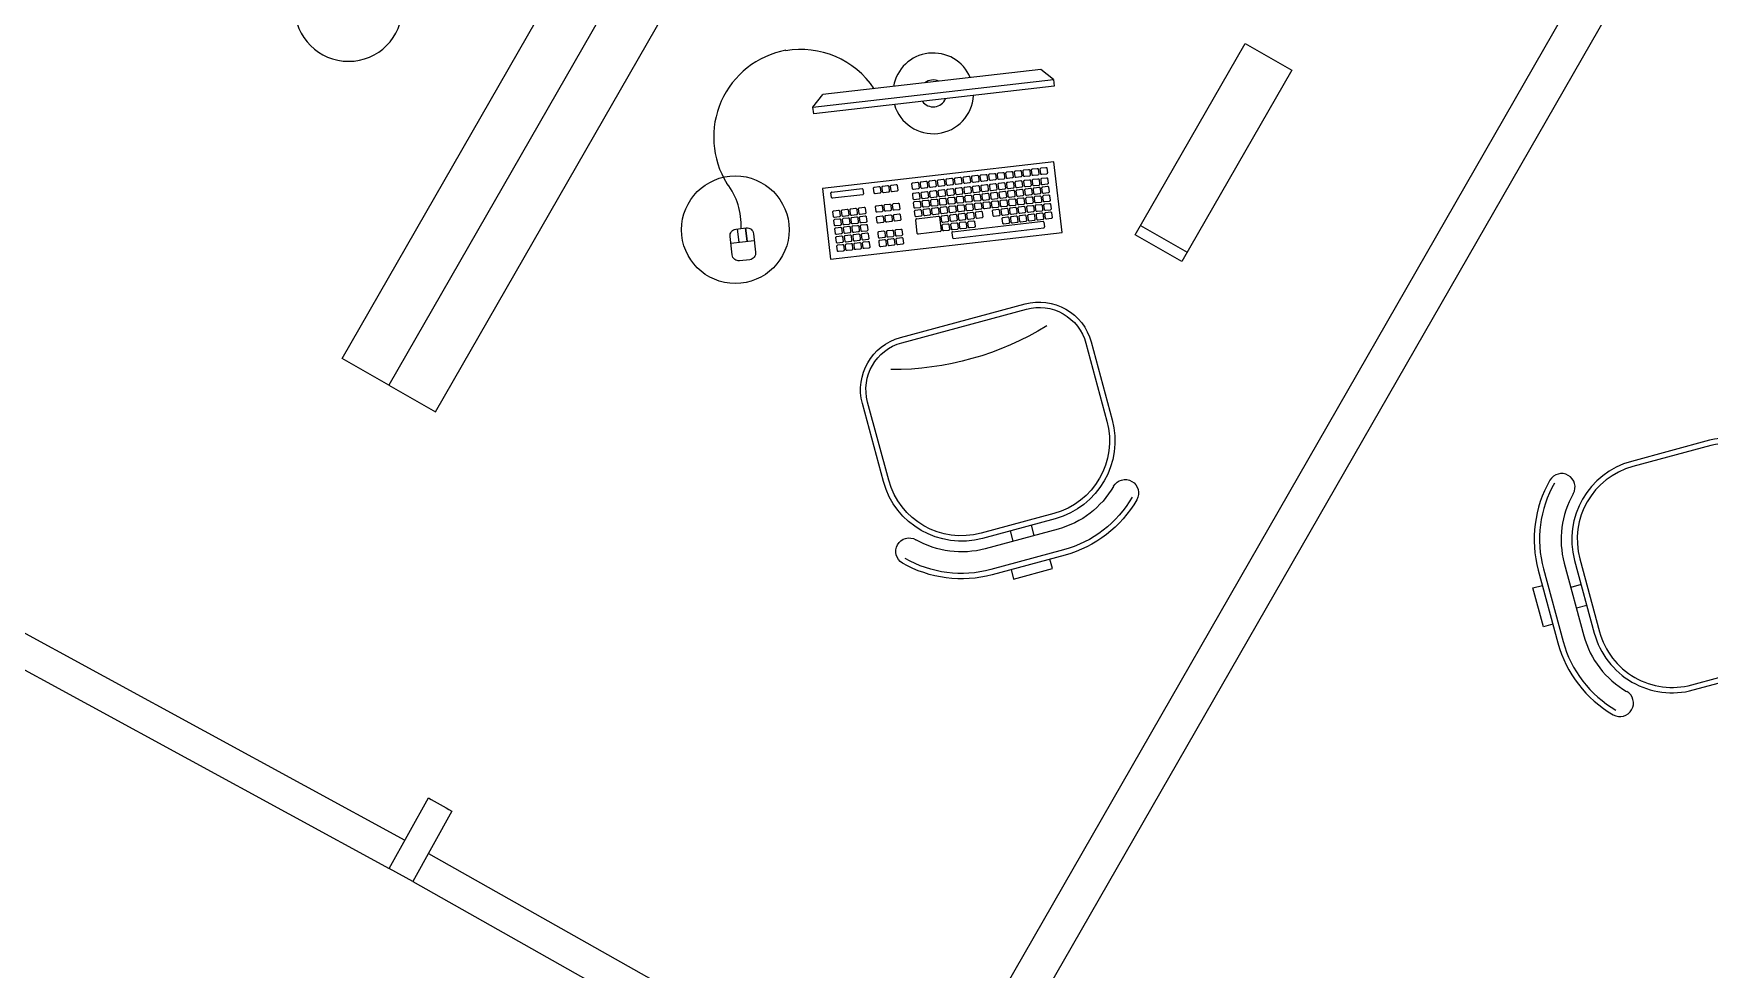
# Model space of a CAD drawing. Extents: x -1.7 to 87, y -33.6 to 19.
# Drawn here: x 49.595 to 52.709, y -9.465 to -7.726 of the extents above; entities that cross this region are included whole.
import ezdxf

# ---------------------------------------------------------------- set-up
doc = ezdxf.new("R2010")
doc.units = 0
for name, color, linetype in [('AR-DIV', 2, 'Continuous'), ('AR-ESQ', 2, 'Continuous'), ('AR-MOB', 2, 'Continuous')]:
    doc.layers.add(name, color=color, linetype=linetype)

# ---------------------------------------------------------------- blocks, each defined once
blk = doc.blocks.new('CADEIRA-S')
at = {"color": 2}
for p, q in [((0.0718, 0.2686), (-0.0682, 0.2686)), ((0.0718, 0.2186), (-0.0682, 0.2186)), ((0.0718, 0.1986), (-0.0682, 0.1986)), ((-0.2182, 0.0486), (-0.2182, -0.1014)), ((0.2218, -0.1014), (0.2218, 0.0486)), ((-0.1182, -0.2014), (0.1218, -0.2014))]:
    blk.add_line(p, q, dxfattribs=at)
at = {"color": 1}
for p, q in [((0.0718, 0.2586), (-0.0682, 0.2586)), ((-0.0148, 0.1986), (-0.0149, 0.2186)), ((0.0252, 0.1986), (0.0251, 0.2186)), ((0.0718, 0.1886), (-0.0682, 0.1886)), ((-0.2082, 0.0486), (-0.2082, -0.1014)), ((0.2118, -0.1014), (0.2118, 0.0486)), ((-0.1182, -0.1914), (0.1218, -0.1914))]:
    blk.add_line(p, q, dxfattribs=at)
at = {"color": 2}
blk.add_lwpolyline([(-0.032, 0.2686), (-0.032, 0.2867), (0.0426, 0.2867), (0.0426, 0.2686)], dxfattribs=at)
for centre, radius, start, end in [((-0.0682, 0.0486), 0.22, 90, 135), ((0.0718, 0.0486), 0.22, 45, 90), ((-0.0682, 0.0486), 0.17, 90, 135), ((0.0718, 0.0486), 0.17, 45, 90), ((-0.2061, 0.1864), 0.025, 135, 315), ((-0.0682, 0.0486), 0.15, 90, 180), ((0.0718, 0.0486), 0.15, 0, 90), ((0.2097, 0.1864), 0.025, 225, 45), ((-0.1182, -0.1014), 0.1, 180, 270), ((0.1218, -0.1014), 0.1, 270, 0)]:
    blk.add_arc(centre, radius, start, end, dxfattribs=at)
at = {"color": 1}
for centre, radius, start, end in [((-0.0682, 0.0486), 0.21, 90, 135), ((0.0718, 0.0486), 0.21, 45, 90), ((-0.0682, 0.0486), 0.14, 90, 180), ((0.0718, 0.0486), 0.14, 0, 90), ((-0.1182, -0.1014), 0.09, 180, 270), ((0.1218, -0.1014), 0.09, 270, 0), ((-0.0052, -0.6823), 0.5534, 73.6911, 105.2491)]:
    blk.add_arc(centre, radius, start, end, dxfattribs=at)
blk = doc.blocks.new('CPU')
at = {"color": 1}
blk.add_line((1.1721, 1.0512), (1.1721, 0.9512), dxfattribs=at)
blk.add_lwpolyline([(0.7821, 0.9512), (1.1921, 0.9512), (1.1921, 1.0512), (0.7821, 1.0512)], close=True, dxfattribs=at)
blk = doc.blocks.new('estacao de trabalho 290 x 150')
at = {"color": 252}
for p, q in [((0.5808, 0.9046), (0.5882, 0.9101)), ((0.691, 0.7737), (0.5904, 0.9098)), ((0.5718, 0.898), (0.5753, 0.9006)), ((0.681, 0.7663), (0.5804, 0.9024)), ((0.6743, 0.7593), (0.6777, 0.7619)), ((0.6832, 0.7659), (0.6907, 0.7714)), ((0.6934, 0.6962), (0.669, 0.7293)), ((0.6693, 0.7315), (0.6898, 0.7467)), ((0.6921, 0.7463), (0.7165, 0.7132)), ((0.7162, 0.711), (0.6957, 0.6958)), ((0.7401, 0.6863), (0.7375, 0.6898)), ((0.7289, 0.5348), (0.6952, 0.5804)), ((0.6955, 0.5827), (0.7022, 0.5876)), ((0.7044, 0.5873), (0.7381, 0.5416)), ((0.7378, 0.5394), (0.7311, 0.5345))]:
    blk.add_line(p, q, dxfattribs=at)
at = {"color": 2}
for p, q in [((0.3423, 0.788), (0.3379, 0.7583)), ((0.3379, 0.7583), (0.5801, 0.4305)), ((0.8666, 0.4291), (0.887, 0.4442)), ((0.887, 0.4442), (0.8666, 0.4291)), ((0.8789, 0.4551), (0.905, 0.4198)), ((0.6097, 0.426), (0.5801, 0.4305)), ((0.8758, 0.4167), (0.8962, 0.4318))]:
    blk.add_line(p, q, dxfattribs=at)
for points in [[(0.8381, 0.5953), (0.5809, 0.9435), (0.4743, 0.8647), (0.7315, 0.5165)], [(-1.45, 0), (1.45, 0), (1.45, 0.1), (-1.45, 0.1)]]:
    blk.add_lwpolyline(points, close=True, dxfattribs=at)
at = {"color": 252}
for points in [[(0.546, 0.8988), (0.5529, 0.9039, -0.414214), (0.5556, 0.9035), (0.5607, 0.8966, -0.414214), (0.5603, 0.8939), (0.5533, 0.8888, -0.414214), (0.5507, 0.8892), (0.5456, 0.8962, -0.414214)], [(0.5588, 0.9083), (0.5658, 0.9134, -0.414214), (0.5684, 0.913), (0.5736, 0.9061, -0.414214), (0.5732, 0.9034), (0.5662, 0.8983, -0.414214), (0.5636, 0.8987), (0.5584, 0.9057, -0.414214)], [(0.5073, 0.8703), (0.5143, 0.8754, -0.414214), (0.5169, 0.875), (0.5221, 0.8681, -0.414214), (0.5217, 0.8654), (0.5147, 0.8603, -0.414214), (0.5121, 0.8607), (0.507, 0.8676, -0.414214)], [(0.5202, 0.8798), (0.5272, 0.8849, -0.414214), (0.5298, 0.8845), (0.535, 0.8776, -0.414214), (0.5346, 0.8749), (0.5276, 0.8698, -0.414214), (0.525, 0.8702), (0.5198, 0.8771, -0.414214)], [(0.5297, 0.8669), (0.5367, 0.8721, -0.414214), (0.5393, 0.8717), (0.5445, 0.8647, -0.414214), (0.5441, 0.8621), (0.5371, 0.8569, -0.414214), (0.5345, 0.8573), (0.5293, 0.8643, -0.414214)], [(0.5331, 0.8893), (0.54, 0.8944, -0.414214), (0.5427, 0.894), (0.5478, 0.8871, -0.414214), (0.5474, 0.8844), (0.5405, 0.8793, -0.414214), (0.5378, 0.8797), (0.5327, 0.8866, -0.414214)], [(0.5426, 0.8764), (0.5495, 0.8816, -0.414214), (0.5522, 0.8812), (0.5573, 0.8742, -0.414214), (0.5569, 0.8716), (0.55, 0.8664, -0.414214), (0.5473, 0.8668), (0.5422, 0.8738, -0.414214)], [(0.5555, 0.8859), (0.5624, 0.8911, -0.414214), (0.5651, 0.8907), (0.5702, 0.8837, -0.414214), (0.5698, 0.8811), (0.5629, 0.8759, -0.414214), (0.5602, 0.8763), (0.5551, 0.8833, -0.414214)], [(0.565, 0.8731), (0.5719, 0.8782, -0.414214), (0.5746, 0.8778), (0.5797, 0.8708, -0.414214), (0.5793, 0.8682), (0.5724, 0.8631, -0.414214), (0.5697, 0.8635), (0.5646, 0.8704, -0.414214)], [(0.5683, 0.8954), (0.5753, 0.9006, -0.414214), (0.5779, 0.9002), (0.5831, 0.8932, -0.414214), (0.5827, 0.8906), (0.5757, 0.8854, -0.414214), (0.5731, 0.8858), (0.5679, 0.8928, -0.414214)], [(0.5778, 0.8826), (0.5848, 0.8877, -0.414214), (0.5874, 0.8873), (0.5926, 0.8804, -0.414214), (0.5922, 0.8777), (0.5852, 0.8726, -0.414214), (0.5826, 0.873), (0.5774, 0.8799, -0.414214)], [(0.5873, 0.8697), (0.5943, 0.8748, -0.414214), (0.5969, 0.8744), (0.6021, 0.8675, -0.414214), (0.6017, 0.8648), (0.5947, 0.8597, -0.414214), (0.5921, 0.8601), (0.5869, 0.8671, -0.414214)], [(0.4915, 0.8595), (0.4985, 0.8646, -0.414214), (0.5011, 0.8642), (0.5063, 0.8573, -0.414214), (0.5059, 0.8546), (0.4989, 0.8495, -0.414214), (0.4963, 0.8499), (0.4911, 0.8569, -0.414214)], [(0.501, 0.8466), (0.508, 0.8518, -0.414214), (0.5106, 0.8514), (0.5158, 0.8444, -0.414214), (0.5154, 0.8418), (0.5084, 0.8366, -0.414214), (0.5058, 0.837), (0.5006, 0.844, -0.414214)], [(0.5169, 0.8574), (0.5238, 0.8625, -0.414214), (0.5265, 0.8621), (0.5316, 0.8552, -0.414214), (0.5312, 0.8525), (0.5242, 0.8474, -0.414214), (0.5216, 0.8478), (0.5165, 0.8548, -0.414214)], [(0.5264, 0.8445), (0.5333, 0.8497, -0.414214), (0.536, 0.8493), (0.5411, 0.8423, -0.414214), (0.5407, 0.8397), (0.5338, 0.8345, -0.414214), (0.5311, 0.8349), (0.526, 0.8419, -0.414214)], [(0.5392, 0.854), (0.5462, 0.8592, -0.414214), (0.5488, 0.8588), (0.554, 0.8518, -0.414214), (0.5536, 0.8492), (0.5466, 0.844, -0.414214), (0.544, 0.8444), (0.5388, 0.8514, -0.414214)], [(0.5487, 0.8412), (0.5557, 0.8463, -0.414214), (0.5583, 0.8459), (0.5635, 0.839, -0.414214), (0.5631, 0.8363), (0.5561, 0.8312, -0.414214), (0.5535, 0.8316), (0.5483, 0.8385, -0.414214)], [(0.5521, 0.8636), (0.5591, 0.8687, -0.414214), (0.5617, 0.8683), (0.5668, 0.8613, -0.414214), (0.5664, 0.8587), (0.5595, 0.8536, -0.414214), (0.5568, 0.8539), (0.5517, 0.8609, -0.414214)], [(0.5616, 0.8507), (0.5686, 0.8558, -0.414214), (0.5712, 0.8554), (0.5763, 0.8485, -0.414214), (0.5759, 0.8458), (0.569, 0.8407, -0.414214), (0.5663, 0.8411), (0.5612, 0.848, -0.414214)], [(0.5711, 0.8378), (0.5781, 0.843, -0.414214), (0.5807, 0.8426), (0.5859, 0.8356, -0.414214), (0.5855, 0.833), (0.5785, 0.8278, -0.414214), (0.5759, 0.8282), (0.5707, 0.8352, -0.414214)], [(0.5745, 0.8602), (0.5814, 0.8653, -0.414214), (0.5841, 0.8649), (0.5892, 0.858, -0.414214), (0.5888, 0.8553), (0.5819, 0.8502, -0.414214), (0.5792, 0.8506), (0.5741, 0.8575, -0.414214)], [(0.584, 0.8473), (0.5909, 0.8525, -0.414214), (0.5936, 0.8521), (0.5987, 0.8451, -0.414214), (0.5983, 0.8425), (0.5914, 0.8373, -0.414214), (0.5887, 0.8377), (0.5836, 0.8447, -0.414214)], [(0.5969, 0.8568), (0.6038, 0.862, -0.414214), (0.6065, 0.8616), (0.6116, 0.8546, -0.414214), (0.6112, 0.852), (0.6042, 0.8468, -0.414214), (0.6016, 0.8472), (0.5965, 0.8542, -0.414214)], [(0.6064, 0.844), (0.6133, 0.8491, -0.414214), (0.616, 0.8487), (0.6211, 0.8417, -0.414214), (0.6207, 0.8391), (0.6137, 0.834, -0.414214), (0.6111, 0.8344), (0.606, 0.8413, -0.414214)], [(0.5105, 0.8338), (0.5175, 0.8389, -0.414214), (0.5201, 0.8385), (0.5253, 0.8315, -0.414214), (0.5249, 0.8289), (0.5179, 0.8238, -0.414214), (0.5153, 0.8242), (0.5101, 0.8311, -0.414214)], [(0.52, 0.8209), (0.527, 0.826, -0.414214), (0.5296, 0.8256), (0.5348, 0.8187, -0.414214), (0.5344, 0.816), (0.5274, 0.8109, -0.414214), (0.5248, 0.8113), (0.5196, 0.8182, -0.414214)], [(0.5295, 0.808), (0.5365, 0.8132, -0.414214), (0.5391, 0.8128), (0.5443, 0.8058, -0.414214), (0.5439, 0.8032), (0.5369, 0.798, -0.414214), (0.5343, 0.7984), (0.5292, 0.8054, -0.414214)], [(0.5359, 0.8317), (0.5428, 0.8368, -0.414214), (0.5455, 0.8364), (0.5506, 0.8295, -0.414214), (0.5502, 0.8268), (0.5433, 0.8217, -0.414214), (0.5406, 0.8221), (0.5355, 0.829, -0.414214)], [(0.5454, 0.8188), (0.5523, 0.8239, -0.414214), (0.555, 0.8235), (0.5601, 0.8166, -0.414214), (0.5597, 0.8139), (0.5528, 0.8088, -0.414214), (0.5501, 0.8092), (0.545, 0.8162, -0.414214)], [(0.5549, 0.8059), (0.5618, 0.8111, -0.414214), (0.5645, 0.8107), (0.5696, 0.8037, -0.414214), (0.5692, 0.8011), (0.5623, 0.7959, -0.414214), (0.5596, 0.7963), (0.5545, 0.8033, -0.414214)], [(0.5582, 0.8283), (0.5652, 0.8334, -0.414214), (0.5678, 0.833), (0.573, 0.8261, -0.414214), (0.5726, 0.8234), (0.5656, 0.8183, -0.414214), (0.563, 0.8187), (0.5578, 0.8257, -0.414214)], [(0.5678, 0.8154), (0.5747, 0.8206, -0.414214), (0.5774, 0.8202), (0.5825, 0.8132, -0.414214), (0.5821, 0.8106), (0.5751, 0.8054, -0.414214), (0.5725, 0.8058), (0.5674, 0.8128, -0.414214)], [(0.5806, 0.8249), (0.5876, 0.8301, -0.414214), (0.5902, 0.8297), (0.5954, 0.8227, -0.414214), (0.595, 0.8201), (0.588, 0.8149, -0.414214), (0.5854, 0.8153), (0.5802, 0.8223, -0.414214)], [(0.5901, 0.8121), (0.5971, 0.8172, -0.414214), (0.5997, 0.8168), (0.6049, 0.8099, -0.414214), (0.6045, 0.8072), (0.5975, 0.8021, -0.414214), (0.5949, 0.8025), (0.5897, 0.8094, -0.414214)], [(0.5935, 0.8345), (0.6004, 0.8396, -0.414214), (0.6031, 0.8392), (0.6082, 0.8322, -0.414214), (0.6078, 0.8296), (0.6009, 0.8245, -0.414214), (0.5982, 0.8249), (0.5931, 0.8318, -0.414214)], [(0.603, 0.8216), (0.61, 0.8267, -0.414214), (0.6126, 0.8263), (0.6177, 0.8194, -0.414214), (0.6173, 0.8167), (0.6104, 0.8116, -0.414214), (0.6077, 0.812), (0.6026, 0.8189, -0.414214)], [(0.5391, 0.7952), (0.546, 0.8003, -0.414214), (0.5487, 0.7999), (0.5538, 0.7929, -0.414214), (0.5534, 0.7903), (0.5464, 0.7852, -0.414214), (0.5438, 0.7856), (0.5387, 0.7925, -0.414214)], [(0.5486, 0.7823), (0.5555, 0.7874, -0.414214), (0.5582, 0.787), (0.5633, 0.7801, -0.414214), (0.5629, 0.7774), (0.556, 0.7723, -0.414214), (0.5533, 0.7727), (0.5482, 0.7796, -0.414214)], [(0.5644, 0.7931), (0.5713, 0.7982, -0.414214), (0.574, 0.7978), (0.5791, 0.7908, -0.414214), (0.5787, 0.7882), (0.5718, 0.7831, -0.414214), (0.5691, 0.7835), (0.564, 0.7904, -0.414214)], [(0.5739, 0.7802), (0.5809, 0.7853, -0.414214), (0.5835, 0.7849), (0.5886, 0.778, -0.414214), (0.5882, 0.7753), (0.5813, 0.7702, -0.414214), (0.5786, 0.7706), (0.5735, 0.7775, -0.414214)], [(0.5773, 0.8026), (0.5842, 0.8077, -0.414214), (0.5869, 0.8073), (0.592, 0.8004, -0.414214), (0.5916, 0.7977), (0.5846, 0.7926, -0.414214), (0.582, 0.793), (0.5769, 0.7999, -0.414214)], [(0.5868, 0.7897), (0.5937, 0.7948, -0.414214), (0.5964, 0.7944), (0.6015, 0.7875, -0.414214), (0.6011, 0.7848), (0.5942, 0.7797, -0.414214), (0.5915, 0.7801), (0.5864, 0.7871, -0.414214)], [(0.5963, 0.7768), (0.6032, 0.782, -0.414214), (0.6059, 0.7816), (0.611, 0.7746, -0.414214), (0.6106, 0.772), (0.6037, 0.7668, -0.414214), (0.601, 0.7672), (0.5959, 0.7742, -0.414214)], [(0.5996, 0.7992), (0.6066, 0.8043, -0.414214), (0.6092, 0.8039), (0.6144, 0.797, -0.414214), (0.614, 0.7943), (0.607, 0.7892, -0.414214), (0.6044, 0.7896), (0.5992, 0.7966, -0.414214)], [(0.6091, 0.7863), (0.6161, 0.7915, -0.414214), (0.6187, 0.7911), (0.6239, 0.7841, -0.414214), (0.6235, 0.7815), (0.6165, 0.7763, -0.414214), (0.6139, 0.7767), (0.6087, 0.7837, -0.414214)], [(0.6187, 0.7735), (0.6256, 0.7786, -0.414214), (0.6283, 0.7782), (0.6334, 0.7713, -0.414214), (0.633, 0.7686), (0.626, 0.7635, -0.414214), (0.6234, 0.7639), (0.6183, 0.7708, -0.414214)], [(0.622, 0.7958), (0.629, 0.801, -0.414214), (0.6316, 0.8006), (0.6368, 0.7936, -0.414214), (0.6364, 0.791), (0.6294, 0.7858, -0.414214), (0.6268, 0.7862), (0.6216, 0.7932, -0.414214)], [(0.6315, 0.783), (0.6385, 0.7881, -0.414214), (0.6411, 0.7877), (0.6463, 0.7808, -0.414214), (0.6459, 0.7781), (0.6389, 0.773, -0.414214), (0.6363, 0.7734), (0.6311, 0.7803, -0.414214)], [(0.6444, 0.7925), (0.6513, 0.7976, -0.414214), (0.654, 0.7972), (0.6591, 0.7903, -0.414214), (0.6587, 0.7876), (0.6518, 0.7825, -0.414214), (0.6491, 0.7829), (0.644, 0.7898, -0.414214)], [(0.6539, 0.7796), (0.6608, 0.7848, -0.414214), (0.6635, 0.7844), (0.6686, 0.7774, -0.414214), (0.6682, 0.7748), (0.6613, 0.7696, -0.414214), (0.6586, 0.77), (0.6535, 0.777, -0.414214)], [(0.5581, 0.7694), (0.565, 0.7746, -0.414214), (0.5677, 0.7742), (0.5728, 0.7672, -0.414214), (0.5724, 0.7646), (0.5655, 0.7594, -0.414214), (0.5628, 0.7598), (0.5577, 0.7668, -0.414214)], [(0.5676, 0.7566), (0.5745, 0.7617, -0.414214), (0.5772, 0.7613), (0.5823, 0.7543, -0.414214), (0.5819, 0.7517), (0.575, 0.7465, -0.414214), (0.5723, 0.7469), (0.5672, 0.7539, -0.414214)], [(0.5771, 0.7437), (0.584, 0.7488, -0.414214), (0.5867, 0.7484), (0.5918, 0.7415, -0.414214), (0.5914, 0.7388), (0.5845, 0.7337, -0.414214), (0.5818, 0.7341), (0.5767, 0.741, -0.414214)], [(0.5834, 0.7673), (0.5904, 0.7725, -0.414214), (0.593, 0.7721), (0.5981, 0.7651, -0.414214), (0.5977, 0.7625), (0.5908, 0.7573, -0.414214), (0.5881, 0.7577), (0.583, 0.7647, -0.414214)], [(0.5929, 0.7545), (0.5999, 0.7596, -0.414214), (0.6025, 0.7592), (0.6077, 0.7522, -0.414214), (0.6073, 0.7496), (0.6003, 0.7445, -0.414214), (0.5977, 0.7449), (0.5925, 0.7518, -0.414214)], [(0.6058, 0.764), (0.6127, 0.7691, -0.414214), (0.6154, 0.7687), (0.6205, 0.7617, -0.414214), (0.6201, 0.7591), (0.6132, 0.754, -0.414214), (0.6105, 0.7544), (0.6054, 0.7613, -0.414214)], [(0.6153, 0.7511), (0.6222, 0.7562, -0.414214), (0.6249, 0.7558), (0.63, 0.7489, -0.414214), (0.6296, 0.7462), (0.6227, 0.7411, -0.414214), (0.62, 0.7415), (0.6149, 0.7484, -0.414214)], [(0.6282, 0.7606), (0.6351, 0.7657, -0.414214), (0.6378, 0.7653), (0.6429, 0.7584, -0.414214), (0.6425, 0.7557), (0.6355, 0.7506, -0.414214), (0.6329, 0.751), (0.6278, 0.758, -0.414214)], [(0.6377, 0.7477), (0.6446, 0.7529, -0.414214), (0.6473, 0.7525), (0.6524, 0.7455, -0.414214), (0.652, 0.7429), (0.6451, 0.7377, -0.414214), (0.6424, 0.7381), (0.6373, 0.7451, -0.414214)], [(0.641, 0.7701), (0.648, 0.7752, -0.414214), (0.6506, 0.7748), (0.6558, 0.7679, -0.414214), (0.6554, 0.7652), (0.6484, 0.7601, -0.414214), (0.6458, 0.7605), (0.6406, 0.7675, -0.414214)], [(0.6505, 0.7572), (0.6575, 0.7624, -0.414214), (0.6601, 0.762), (0.6653, 0.755, -0.414214), (0.6649, 0.7524), (0.6579, 0.7472, -0.414214), (0.6553, 0.7476), (0.6501, 0.7546, -0.414214)], [(0.66, 0.7444), (0.667, 0.7495, -0.414214), (0.6696, 0.7491), (0.6748, 0.7422, -0.414214), (0.6744, 0.7395), (0.6674, 0.7344, -0.414214), (0.6648, 0.7348), (0.6596, 0.7417, -0.414214)], [(0.6634, 0.7667), (0.6704, 0.7719, -0.414214), (0.673, 0.7715), (0.6781, 0.7645, -0.414214), (0.6777, 0.7619), (0.6708, 0.7567, -0.414214), (0.6681, 0.7571), (0.663, 0.7641, -0.414214)], [(0.6729, 0.7539), (0.6799, 0.759, -0.414214), (0.6825, 0.7586), (0.6877, 0.7517, -0.414214), (0.6873, 0.749), (0.6803, 0.7439, -0.414214), (0.6777, 0.7443), (0.6725, 0.7512, -0.414214)], [(0.5866, 0.7308), (0.5935, 0.7359, -0.414214), (0.5962, 0.7356), (0.6013, 0.7286, -0.414214), (0.6009, 0.7259), (0.594, 0.7208, -0.414214), (0.5913, 0.7212), (0.5862, 0.7282, -0.414214)], [(0.5961, 0.7179), (0.6031, 0.7231, -0.414214), (0.6057, 0.7227), (0.6108, 0.7157, -0.414214), (0.6104, 0.7131), (0.6035, 0.7079, -0.414214), (0.6008, 0.7083), (0.5957, 0.7153, -0.414214)], [(0.6024, 0.7416), (0.6094, 0.7467, -0.414214), (0.612, 0.7463), (0.6172, 0.7394, -0.414214), (0.6168, 0.7367), (0.6098, 0.7316, -0.414214), (0.6072, 0.732), (0.602, 0.7389, -0.414214)], [(0.6119, 0.7287), (0.6189, 0.7339, -0.414214), (0.6215, 0.7335), (0.6267, 0.7265, -0.414214), (0.6263, 0.7239), (0.6193, 0.7187, -0.414214), (0.6167, 0.7191), (0.6115, 0.7261, -0.414214)], [(0.6214, 0.7158), (0.6284, 0.721, -0.414214), (0.631, 0.7206), (0.6362, 0.7136, -0.414214), (0.6358, 0.711), (0.6288, 0.7058, -0.414214), (0.6262, 0.7062), (0.621, 0.7132, -0.414214)], [(0.6248, 0.7382), (0.6317, 0.7434, -0.414214), (0.6344, 0.743), (0.6395, 0.736, -0.414214), (0.6391, 0.7334), (0.6322, 0.7282, -0.414214), (0.6295, 0.7286), (0.6244, 0.7356, -0.414214)], [(0.6343, 0.7254), (0.6413, 0.7305, -0.414214), (0.6439, 0.7301), (0.649, 0.7231, -0.414214), (0.6486, 0.7205), (0.6417, 0.7154, -0.414214), (0.639, 0.7158), (0.6339, 0.7227, -0.414214)], [(0.6438, 0.7125), (0.6508, 0.7176, -0.414214), (0.6534, 0.7172), (0.6586, 0.7103, -0.414214), (0.6582, 0.7076), (0.6512, 0.7025, -0.414214), (0.6486, 0.7029), (0.6434, 0.7098, -0.414214)], [(0.6472, 0.7349), (0.6541, 0.74, -0.414214), (0.6568, 0.7396), (0.6619, 0.7326, -0.414214), (0.6615, 0.73), (0.6546, 0.7249, -0.414214), (0.6519, 0.7253), (0.6468, 0.7322, -0.414214)], [(0.6567, 0.722), (0.6636, 0.7271, -0.414214), (0.6663, 0.7267), (0.6714, 0.7198, -0.414214), (0.671, 0.7171), (0.6641, 0.712, -0.414214), (0.6614, 0.7124), (0.6563, 0.7193, -0.414214)], [(0.6056, 0.7051), (0.6126, 0.7102, -0.414214), (0.6152, 0.7098), (0.6203, 0.7029, -0.414214), (0.6199, 0.7002), (0.613, 0.6951, -0.414214), (0.6103, 0.6955), (0.6052, 0.7024, -0.414214)], [(0.6151, 0.6922), (0.6221, 0.6973, -0.414214), (0.6247, 0.6969), (0.6299, 0.69, -0.414214), (0.6295, 0.6873), (0.6225, 0.6822, -0.414214), (0.6199, 0.6826), (0.6147, 0.6896, -0.414214)], [(0.6309, 0.703), (0.6379, 0.7081, -0.414214), (0.6405, 0.7077), (0.6457, 0.7008, -0.414214), (0.6453, 0.6981), (0.6383, 0.693, -0.414214), (0.6357, 0.6934), (0.6305, 0.7003, -0.414214)], [(0.6405, 0.6901), (0.6474, 0.6952, -0.414214), (0.65, 0.6948), (0.6552, 0.6879, -0.414214), (0.6548, 0.6852), (0.6478, 0.6801, -0.414214), (0.6452, 0.6805), (0.6401, 0.6875, -0.414214)], [(0.6533, 0.6996), (0.6603, 0.7048, -0.414214), (0.6629, 0.7044), (0.6681, 0.6974, -0.414214), (0.6677, 0.6948), (0.6607, 0.6896, -0.414214), (0.6581, 0.69), (0.6529, 0.697, -0.414214)], [(0.6628, 0.6867), (0.6698, 0.6919, -0.414214), (0.6724, 0.6915), (0.6776, 0.6845, -0.414214), (0.6772, 0.6819), (0.6702, 0.6767, -0.414214), (0.6676, 0.6771), (0.6624, 0.6841, -0.414214)], [(0.6662, 0.7091), (0.6731, 0.7143, -0.414214), (0.6758, 0.7139), (0.6809, 0.7069, -0.414214), (0.6805, 0.7043), (0.6736, 0.6991, -0.414214), (0.6709, 0.6995), (0.6658, 0.7065, -0.414214)], [(0.6757, 0.6963), (0.6826, 0.7014, -0.414214), (0.6853, 0.701), (0.6904, 0.694, -0.414214), (0.69, 0.6914), (0.6831, 0.6863, -0.414214), (0.6804, 0.6867), (0.6753, 0.6936, -0.414214)], [(0.725, 0.6829), (0.732, 0.6881, -0.414214), (0.7346, 0.6877), (0.7398, 0.6807, -0.414214), (0.7394, 0.6781), (0.7324, 0.6729, -0.414214), (0.7298, 0.6733), (0.7246, 0.6803, -0.414214)], [(0.7379, 0.6924), (0.7448, 0.6976, -0.414214), (0.7475, 0.6972), (0.7526, 0.6902, -0.414214), (0.7522, 0.6876), (0.7453, 0.6824, -0.414214), (0.7426, 0.6828), (0.7375, 0.6898, -0.414214)], [(0.6246, 0.6793), (0.6316, 0.6845, -0.414214), (0.6342, 0.6841), (0.6394, 0.6771, -0.414214), (0.639, 0.6745), (0.632, 0.6693, -0.414214), (0.6294, 0.6697), (0.6242, 0.6767, -0.414214)], [(0.6341, 0.6665), (0.6411, 0.6716, -0.414214), (0.6437, 0.6712), (0.6489, 0.6643, -0.414214), (0.6485, 0.6616), (0.6415, 0.6565, -0.414214), (0.6389, 0.6569), (0.6337, 0.6638, -0.414214)], [(0.65, 0.6772), (0.6569, 0.6824, -0.414214), (0.6596, 0.682), (0.6647, 0.675, -0.414214), (0.6643, 0.6724), (0.6573, 0.6672, -0.414214), (0.6547, 0.6676), (0.6496, 0.6746, -0.414214)], [(0.6857, 0.6548), (0.6927, 0.6599, -0.414214), (0.6953, 0.6595), (0.7004, 0.6525, -0.414214), (0.7, 0.6499), (0.6931, 0.6448, -0.414214), (0.6904, 0.6451), (0.6853, 0.6521, -0.414214)], [(0.7021, 0.6664), (0.7091, 0.6715, -0.414214), (0.7117, 0.6711), (0.7169, 0.6641, -0.414214), (0.7165, 0.6615), (0.7095, 0.6564, -0.414214), (0.7069, 0.6568), (0.7017, 0.6637, -0.414214)], [(0.7116, 0.6535), (0.7186, 0.6586, -0.414214), (0.7212, 0.6582), (0.7264, 0.6513, -0.414214), (0.726, 0.6486), (0.719, 0.6435, -0.414214), (0.7164, 0.6439), (0.7112, 0.6508, -0.414214)], [(0.7345, 0.6701), (0.7415, 0.6752, -0.414214), (0.7441, 0.6748), (0.7493, 0.6678, -0.414214), (0.7489, 0.6652), (0.7419, 0.6601, -0.414214), (0.7393, 0.6605), (0.7341, 0.6674, -0.414214)], [(0.744, 0.6572), (0.751, 0.6623, -0.414214), (0.7536, 0.6619), (0.7588, 0.655, -0.414214), (0.7584, 0.6523), (0.7514, 0.6472, -0.414214), (0.7488, 0.6476), (0.7436, 0.6545, -0.414214)], [(0.7474, 0.6796), (0.7544, 0.6847, -0.414214), (0.757, 0.6843), (0.7621, 0.6773, -0.414214), (0.7617, 0.6747), (0.7548, 0.6696, -0.414214), (0.7521, 0.67), (0.747, 0.6769, -0.414214)], [(0.7569, 0.6667), (0.7639, 0.6718, -0.414214), (0.7665, 0.6714), (0.7716, 0.6645, -0.414214), (0.7713, 0.6618), (0.7643, 0.6567, -0.414214), (0.7617, 0.6571), (0.7565, 0.664, -0.414214)], [(0.6575, 0.6343), (0.6645, 0.6395, -0.414214), (0.6671, 0.6391), (0.6723, 0.6321, -0.414214), (0.6719, 0.6295), (0.6649, 0.6243, -0.414214), (0.6623, 0.6247), (0.6571, 0.6317, -0.414214)], [(0.667, 0.6215), (0.674, 0.6266, -0.414214), (0.6766, 0.6262), (0.6818, 0.6192, -0.414214), (0.6814, 0.6166), (0.6744, 0.6115, -0.414214), (0.6718, 0.6119), (0.6666, 0.6188, -0.414214)], [(0.6952, 0.6419), (0.7022, 0.647, -0.414214), (0.7048, 0.6466), (0.7099, 0.6397, -0.414214), (0.7095, 0.637), (0.7026, 0.6319, -0.414214), (0.6999, 0.6323), (0.6948, 0.6392, -0.414214)], [(0.7047, 0.629), (0.7117, 0.6342, -0.414214), (0.7143, 0.6338), (0.7195, 0.6268, -0.414214), (0.7191, 0.6242), (0.7121, 0.619, -0.414214), (0.7095, 0.6194), (0.7043, 0.6264, -0.414214)], [(0.7211, 0.6406), (0.7281, 0.6458, -0.414214), (0.7307, 0.6454), (0.7359, 0.6384, -0.414214), (0.7355, 0.6358), (0.7285, 0.6306, -0.414214), (0.7259, 0.631), (0.7207, 0.638, -0.414214)], [(0.7495, 0.6228), (0.7564, 0.628, -0.414214), (0.7591, 0.6276), (0.7642, 0.6206, -0.414214), (0.7638, 0.618), (0.7569, 0.6128, -0.414214), (0.7542, 0.6132), (0.7491, 0.6202, -0.414214)], [(0.7624, 0.6323), (0.7693, 0.6375, -0.414214), (0.772, 0.6371), (0.7771, 0.6301, -0.414214), (0.7767, 0.6275), (0.7698, 0.6223, -0.414214), (0.7671, 0.6227), (0.762, 0.6297, -0.414214)], [(0.7719, 0.6195), (0.7788, 0.6246, -0.414214), (0.7815, 0.6242), (0.7866, 0.6173, -0.414214), (0.7862, 0.6146), (0.7793, 0.6095, -0.414214), (0.7766, 0.6099), (0.7715, 0.6168, -0.414214)], [(0.7752, 0.6418), (0.7822, 0.647, -0.414214), (0.7848, 0.6466), (0.79, 0.6396, -0.414214), (0.7896, 0.637), (0.7826, 0.6318, -0.414214), (0.78, 0.6322), (0.7748, 0.6392, -0.414214)], [(0.7847, 0.629), (0.7917, 0.6341, -0.414214), (0.7943, 0.6337), (0.7995, 0.6268, -0.414214), (0.7991, 0.6241), (0.7921, 0.619, -0.414214), (0.7895, 0.6194), (0.7843, 0.6263, -0.414214)], [(0.6766, 0.6086), (0.6835, 0.6137, -0.414214), (0.6862, 0.6133), (0.6913, 0.6064, -0.414214), (0.6909, 0.6037), (0.6839, 0.5986, -0.414214), (0.6813, 0.599), (0.6762, 0.6059, -0.414214)], [(0.7238, 0.6038), (0.7307, 0.609, -0.414214), (0.7334, 0.6086), (0.7385, 0.6016, -0.414214), (0.7381, 0.599), (0.7311, 0.5938, -0.414214), (0.7285, 0.5942), (0.7234, 0.6012, -0.414214)], [(0.7333, 0.5909), (0.7402, 0.5961, -0.414214), (0.7429, 0.5957), (0.748, 0.5887, -0.414214), (0.7476, 0.5861), (0.7407, 0.5809, -0.414214), (0.738, 0.5813), (0.7329, 0.5883, -0.414214)], [(0.7366, 0.6133), (0.7436, 0.6185, -0.414214), (0.7462, 0.6181), (0.7514, 0.6111, -0.414214), (0.751, 0.6085), (0.744, 0.6033, -0.414214), (0.7414, 0.6037), (0.7362, 0.6107, -0.414214)], [(0.7461, 0.6005), (0.7531, 0.6056, -0.414214), (0.7557, 0.6052), (0.7609, 0.5982, -0.414214), (0.7605, 0.5956), (0.7535, 0.5905, -0.414214), (0.7509, 0.5909), (0.7457, 0.5978, -0.414214)], [(0.7556, 0.5876), (0.7626, 0.5927, -0.414214), (0.7652, 0.5923), (0.7704, 0.5854, -0.414214), (0.77, 0.5827), (0.763, 0.5776, -0.414214), (0.7604, 0.578), (0.7552, 0.5849, -0.414214)], [(0.759, 0.61), (0.766, 0.6151, -0.414214), (0.7686, 0.6147), (0.7737, 0.6077, -0.414214), (0.7733, 0.6051), (0.7664, 0.6, -0.414214), (0.7637, 0.6004), (0.7586, 0.6073, -0.414214)], [(0.7685, 0.5971), (0.7755, 0.6022, -0.414214), (0.7781, 0.6018), (0.7832, 0.5949, -0.414214), (0.7828, 0.5922), (0.7759, 0.5871, -0.414214), (0.7732, 0.5875), (0.7681, 0.5944, -0.414214)], [(0.7814, 0.6066), (0.7883, 0.6117, -0.414214), (0.791, 0.6113), (0.7961, 0.6044, -0.414214), (0.7957, 0.6017), (0.7888, 0.5966, -0.414214), (0.7861, 0.597), (0.781, 0.604, -0.414214)], [(0.7909, 0.5937), (0.7978, 0.5989, -0.414214), (0.8005, 0.5985), (0.8056, 0.5915, -0.414214), (0.8052, 0.5889), (0.7983, 0.5837, -0.414214), (0.7956, 0.5841), (0.7905, 0.5911, -0.414214)], [(0.7942, 0.6161), (0.8012, 0.6212, -0.414214), (0.8038, 0.6208), (0.809, 0.6139, -0.414214), (0.8086, 0.6112), (0.8016, 0.6061, -0.414214), (0.799, 0.6065), (0.7938, 0.6135, -0.414214)], [(0.8038, 0.6032), (0.8107, 0.6084, -0.414214), (0.8134, 0.608), (0.8185, 0.601, -0.414214), (0.8181, 0.5984), (0.8111, 0.5932, -0.414214), (0.8085, 0.5936), (0.8034, 0.6006, -0.414214)], [(0.7428, 0.5781), (0.7497, 0.5832, -0.414214), (0.7524, 0.5828), (0.7575, 0.5759, -0.414214), (0.7571, 0.5732), (0.7502, 0.5681, -0.414214), (0.7475, 0.5685), (0.7424, 0.5754, -0.414214)], [(0.7523, 0.5652), (0.7592, 0.5703, -0.414214), (0.7619, 0.5699), (0.767, 0.563, -0.414214), (0.7666, 0.5603), (0.7597, 0.5552, -0.414214), (0.757, 0.5556), (0.7519, 0.5626, -0.414214)], [(0.7651, 0.5747), (0.7721, 0.5799, -0.414214), (0.7747, 0.5795), (0.7799, 0.5725, -0.414214), (0.7795, 0.5699), (0.7725, 0.5647, -0.414214), (0.7699, 0.5651), (0.7647, 0.5721, -0.414214)], [(0.778, 0.5842), (0.785, 0.5894, -0.414214), (0.7876, 0.589), (0.7928, 0.582, -0.414214), (0.7924, 0.5794), (0.7854, 0.5742, -0.414214), (0.7828, 0.5746), (0.7776, 0.5816, -0.414214)]]:
    blk.add_lwpolyline(points, format="xyb", close=True, dxfattribs=at)
at = {"color": 1}
blk.add_lwpolyline([(0.3524, 0.7954), (0.6198, 0.4335), (0.6097, 0.426), (0.3423, 0.788)], close=True, dxfattribs=at)
at = {"color": 2}
blk.add_lwpolyline([(0.925, 0.4502, -0.414214), (0.9224, 0.4327), (0.8947, 0.4122, -0.414214), (0.8772, 0.4148), (0.8659, 0.43, -0.414214), (0.8686, 0.4475), (0.8963, 0.468, -0.414214), (0.9138, 0.4654)], format="xyb", close=True, dxfattribs=at)
at = {"color": 1}
blk.add_circle((0.8788, 0.4144), 0.1, dxfattribs=at)
at = {"color": 252}
for centre, start, end in [((0.5817, 0.9033), 126.456, 216.456), ((0.5891, 0.9088), 36.456, 126.456), ((0.6823, 0.7672), 216.456, 306.456), ((0.6897, 0.7727), 306.456, 36.456), ((0.6703, 0.7302), 126.456, 216.456), ((0.6908, 0.7454), 36.456, 126.456), ((0.6947, 0.6971), 216.456, 306.456), ((0.7153, 0.7123), 306.456, 36.456), ((0.6965, 0.5814), 126.456, 216.456), ((0.7031, 0.5863), 36.456, 126.456), ((0.7302, 0.5358), 216.456, 306.456), ((0.7368, 0.5407), 306.456, 36.456)]:
    blk.add_arc(centre, 0.0016, start, end, dxfattribs=at)
at = {"color": 1}
for radius, start, end in [(0.075, 316.0501, 116.862), (0.075, 142.886, 290.0261), (0.025, 336.456, 96.456), (0.025, 184.508, 248.4041)]:
    blk.add_arc((0.476, 0.607), radius, start, end, dxfattribs=at)
at = {"color": 2}
for centre, radius, start, end in [((0.6697, 0.4348), 0.1637, 153.5955, 219.8736), ((0.9266, 0.3121), 0.1233, 116.5016, 158.0859), ((0.6679, 0.436), 0.164, 220.341, 331.6287)]:
    blk.add_arc(centre, radius, start, end, dxfattribs=at)
at = {"extrusion": (0, 0, -1), "zscale": -1, "rotation": 45.00000000000864}
blk.add_blockref('CADEIRA-S', (-0.9586, 1.0061), dxfattribs=at)
at = {"xscale": -1, "rotation": 179.974975166914}
blk.add_blockref('CPU', (-0.675, 2.115), dxfattribs=at)

msp = doc.modelspace()

# ---------------------------------------------------------------- linework, layer by layer
at = {"layer": 'AR-DIV'}
for p, q in [((51.2907, -9.6887), (54.6582, -3.8272)), ((51.3514, -9.7235), (54.7189, -3.862))]:
    msp.add_line(p, q, dxfattribs=at)
at = {"layer": 'AR-ESQ'}
for points in [[(49.352, -8.7171), (50.2848, -9.2248)], [(50.3293, -9.2495), (51.2541, -9.7715)]]:
    msp.add_lwpolyline(points, dxfattribs=at)
at = {"layer": 'AR-ESQ', "color": 1}
for points in [[(49.3234, -8.7698), (50.2561, -9.2775)], [(50.2998, -9.3018), (51.2246, -9.8237)]]:
    msp.add_lwpolyline(points, dxfattribs=at)
at = {"layer": 'AR-ESQ'}
msp.add_lwpolyline([(50.3725, -9.1706), (50.2998, -9.3018), (50.2561, -9.2775), (50.3288, -9.1463, -0.000172)], format="xyb", close=True, dxfattribs=at)

# ---------------------------------------------------------------- block references
at = {"layer": 'AR-MOB', "xscale": -1}
for p, rotation in [((50.9776, -7.1221), 60.12190972222182), ((54.0191, -8.3924), 60.12190972222157)]:
    msp.add_blockref('estacao de trabalho 290 x 150', p, dxfattribs=dict(at, rotation=rotation))
at = {"layer": 'AR-MOB', "rotation": 240.1219097222215}
msp.add_blockref('estacao de trabalho 290 x 150', (50.9776, -7.1221), dxfattribs=at)

doc.saveas('drawing.dxf')
